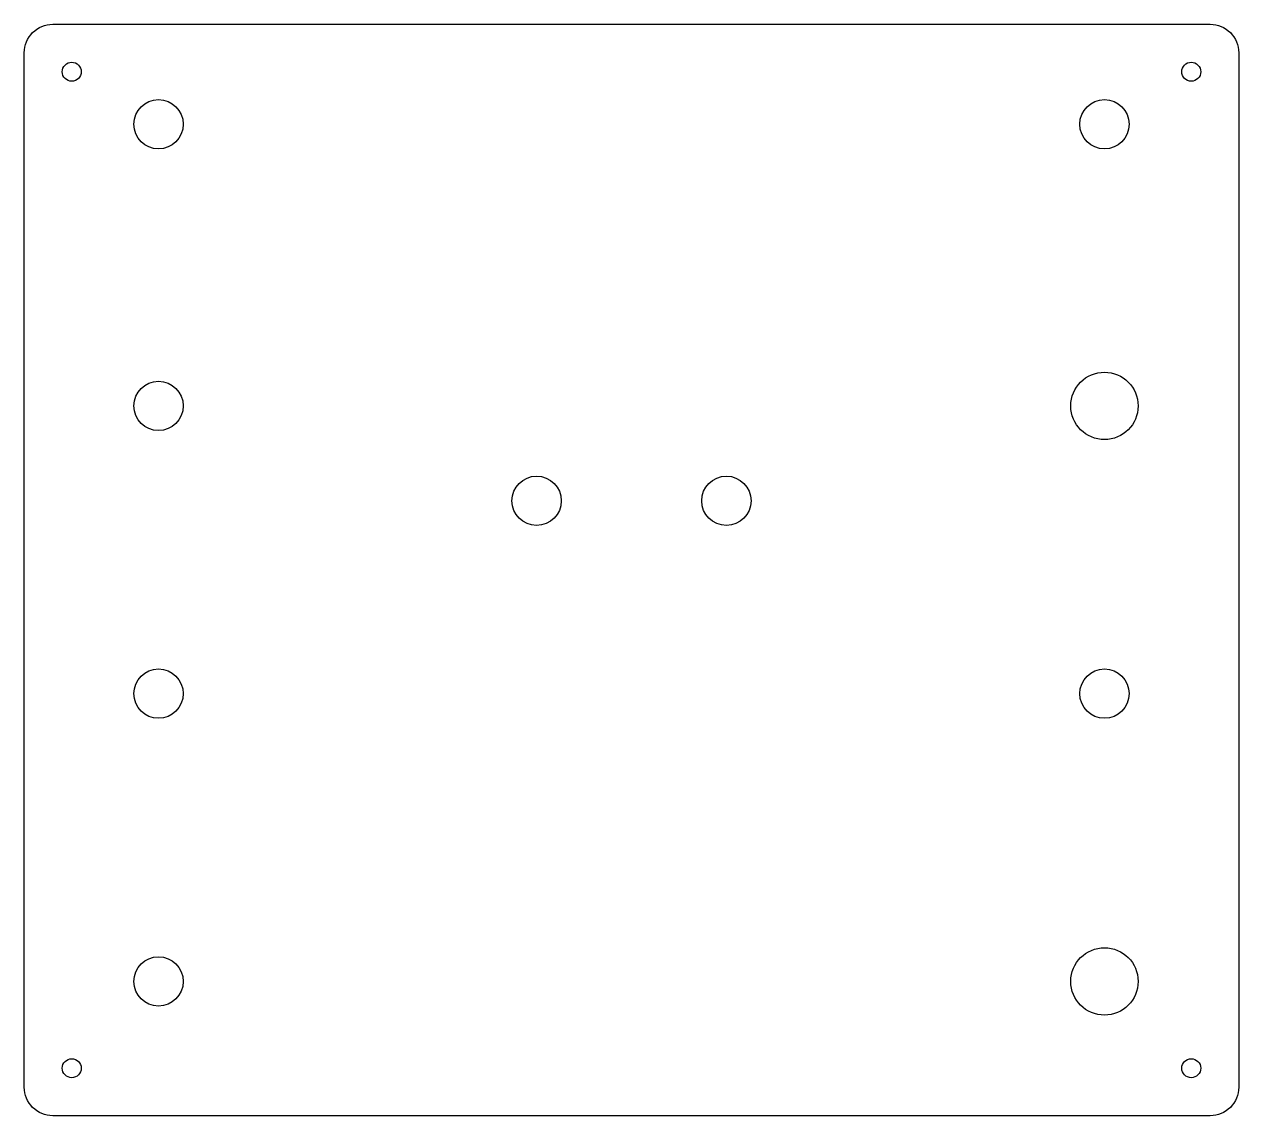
# Model space of a CAD drawing. Header units: millimetres. Extents: x -64 to 64, y -331 to -216.
import ezdxf

# ---------------------------------------------------------------- set-up
doc = ezdxf.new("R2010")
doc.units = ezdxf.units.MM
doc.layers.get('0').update_dxf_attribs({"linetype": 'CONTINUOUS'})

msp = doc.modelspace()

# ---------------------------------------------------------------- linework, layer by layer
msp.add_lwpolyline([(61, -215.74, -0.414214), (64, -218.74), (64, -327.74, -0.414214), (61, -330.74), (-61, -330.74, -0.414214), (-64, -327.74), (-64, -218.74, -0.414214), (-61, -215.74)], format="xyb", close=True)
for centre, radius in [((-59, -220.74), 1), ((59, -220.74), 1), ((-49.85, -226.27), 2.6), ((49.85, -226.27), 2.6), ((-49.85, -255.95), 2.6), ((49.85, -255.95), 3.55), ((-10, -265.95), 2.6), ((10, -265.95), 2.6), ((-49.85, -286.27), 2.6), ((49.85, -286.27), 2.6), ((49.85, -316.59), 3.55), ((-49.85, -316.59), 2.6), ((-59, -325.74), 1), ((59, -325.74), 1)]:
    msp.add_circle(centre, radius)

doc.saveas('drawing.dxf')
